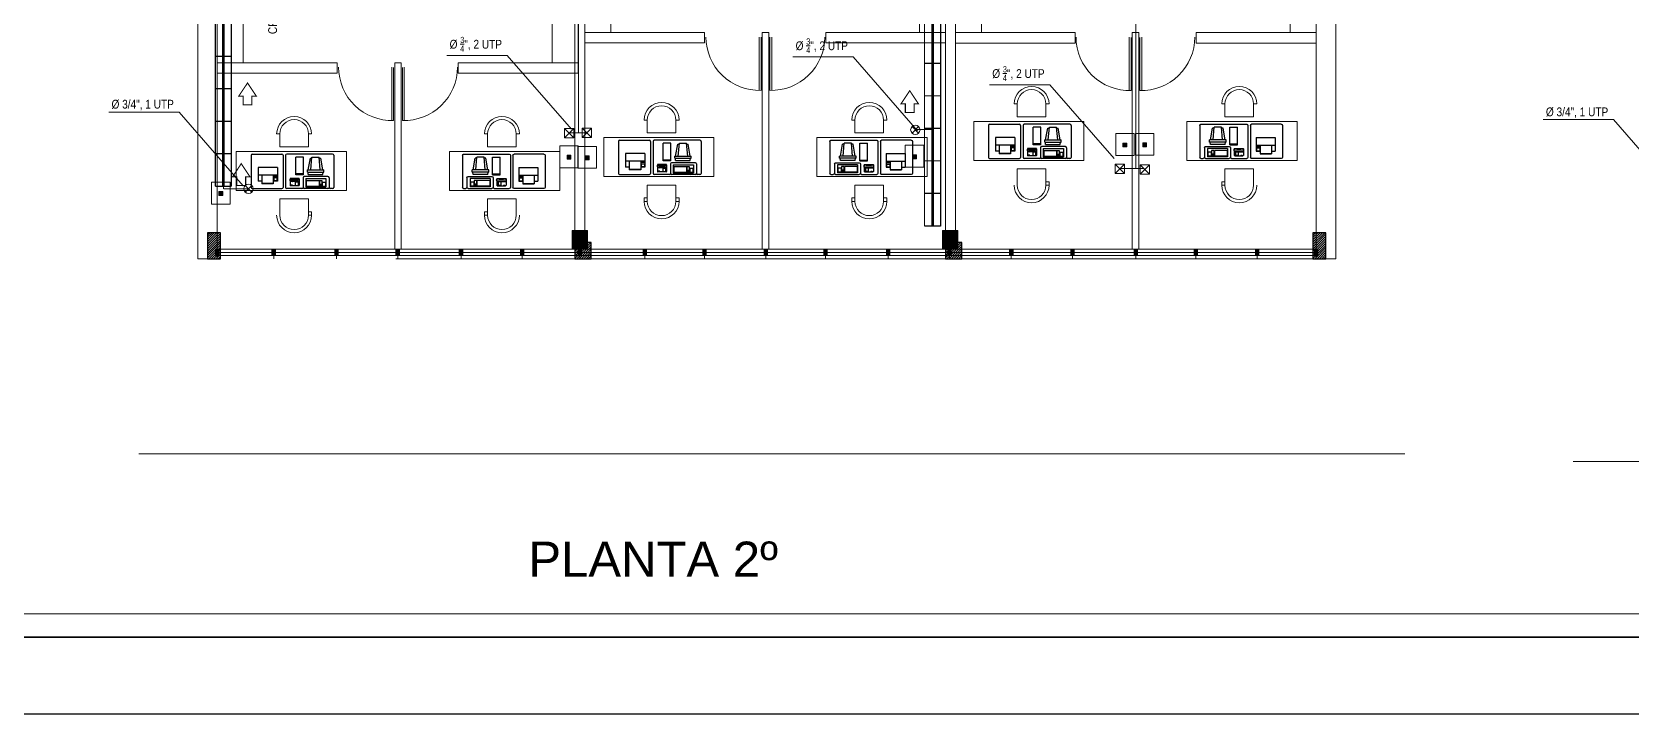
# Model space of a CAD drawing. Header units: millimetres. Extents: x 0 to 126, y 0 to 76.
# Drawn here: x 24.59 to 49.18, y 0 to 10.49 of the extents above; entities that cross this region are included whole.
import ezdxf

# ---------------------------------------------------------------- set-up
doc = ezdxf.new("R2010")
doc.units = ezdxf.units.MM
doc.linetypes.add('Continua', pattern=[0])
doc.linetypes.add('DASHED', pattern=[0.75, 0.5, -0.25])
for name, color, linetype, lineweight in [('1_MARCO', 7, 'Continuous', 35), ('1_ROTULO', 102, 'Continuous', 15), ('ARQUITECTÓNICO', 152, 'Continuous', 0), ('INST. VOZ Y DATOS', 40, 'Continuous', 0), ('TEXTOS INST. VOZ Y DATOS', 1, 'Continuous', 0)]:
    doc.layers.add(name, color=color, linetype=linetype, lineweight=lineweight)
for name, color, linetype in [('_AR_Membrete', 7, 'Continuous'), ('E-COLUMNA', 20, 'Continuous'), ('HatchColus', 8, 'Continuous'), ('Muebles', 2, 'Continuous'), ('TRACO01', 7, 'Continuous'), ('TRACO02', 255, 'Continuous')]:
    doc.layers.add(name, color=color, linetype=linetype)
doc.styles.add('75', font='ARIALN.TTF', dxfattribs={"height": 0.135})
doc.styles.add('PANROMAN', font='arial.ttf', dxfattribs={"height": 0.4})
pattern_1 = [(45, (-1018.400148, -104.339457), (-0.0176776695, 0.0176776695), [])]

# ---------------------------------------------------------------- blocks, each defined once
blk = doc.blocks.new('A$C12894DB4')
at = {"layer": 'TRACO01', "color": 0}
for p, q in [((9.71, 2.26), (4.71, 2.26)), ((9.91, 5.66), (9.91, 5.26)), ((11.31, 5.66), (9.91, 5.66)), ((11.31, 5.46), (9.91, 5.46)), ((11.31, 5.26), (9.91, 5.26)), ((11.31, 4.66), (9.91, 4.66)), ((9.91, 4.66), (9.91, 3.46)), ((11.31, 3.46), (9.91, 3.46)), ((11.31, 5.66), (11.31, 5.26)), ((11.31, 4.66), (11.31, 3.46)), ((17.03, 4.24), (17.03, 4.14)), ((17.03, 3.36), (17.03, 1.44)), ((20.83, 4.44), (17.23, 4.44)), ((20.83, 3.04), (17.23, 3.04)), ((20.83, 1.24), (17.23, 1.24)), ((17.53, 1.57), (17.53, 1.37)), ((18.13, 1.57), (17.53, 1.57)), ((18.13, 1.37), (17.53, 1.37)), ((18.13, 1.57), (18.13, 1.37)), ((18.23, 4.2), (18.23, 4.05)), ((18.23, 3.43), (18.23, 3.28)), ((19.33, 2.91), (19.33, 1.37)), ((19.33, 2.91), (20.53, 2.91)), ((19.33, 1.37), (20.53, 1.37)), ((19.83, 4.2), (19.83, 4.05)), ((19.83, 3.43), (19.83, 3.28)), ((20.53, 2.91), (20.53, 1.37)), ((21.03, 4.24), (21.03, 4.13)), ((21.03, 3.36), (21.03, 1.44)), ((24.13, 3.58), (29.73, 3.58)), ((24.13, 3.58), (24.13, 1.08)), ((24.13, 1.08), (29.73, 1.08)), ((29.73, 3.58), (29.73, 1.08)), ((29.93, 3.58), (29.93, 1.98)), ((29.93, 3.58), (30.93, 3.58)), ((29.93, 1.98), (30.93, 1.98)), ((29.93, 1.68), (29.93, 1.08)), ((29.93, 1.68), (30.93, 1.68)), ((29.93, 1.08), (30.93, 1.08)), ((30.93, 3.58), (30.93, 1.98)), ((30.93, 1.68), (30.93, 1.08)), ((31.13, 2.88), (31.13, 1.08)), ((31.13, 2.88), (32.53, 2.88)), ((31.13, 1.08), (32.53, 1.08)), ((32.53, 2.88), (32.53, 1.08))]:
    blk.add_line(p, q, dxfattribs=at)
for centre, radius, start, end in [((18.18, 3.74), 1.25, 166.08253, 180), ((18.18, 3.74), 1.25, 180, 191.29578), ((17.19, 3.54), 0.24, 191.29578, 283.36172), ((17.16, 3.98), 0.2, 70.24894, 166.42453), ((17.23, 4.24), 0.2, 90, 180), ((17.23, 2.84), 0.2, 90, 180), ((17.23, 1.44), 0.2, 180, 270), ((18.07, 7.64), 3.57, 256.10316, 263.83247), ((18.07, -0.17), 3.57, 96.16753, 103.89684), ((16.93, 3.52), 0.369, 323.59579, 323.72724), ((18.64, 12.93), 8.89, 263.83247, 267.43712), ((18.64, -5.45), 8.89, 92.56288, 96.16753), ((17.99, 4.2), 0.24, 0, 90), ((17.99, 3.28), 0.24, 270, 0), ((19.03, 21.61), 17.58, 267.43712, 270), ((19.03, -14.14), 17.58, 90, 92.56288), ((19.03, 21.61), 17.58, 270, 272.56288), ((19.03, -14.14), 17.58, 87.43712, 90), ((19.42, 12.93), 8.89, 272.56288, 276.16753), ((19.42, -5.45), 8.89, 83.83247, 87.43712), ((20.07, 4.2), 0.24, 90, 180), ((20.07, 3.28), 0.24, 180, 270), ((19.99, 7.64), 3.57, 276.16753, 283.89684), ((19.99, -0.17), 3.57, 76.63828, 83.83247), ((20.87, 3.54), 0.24, 256.63828, 358.42967), ((20.83, 4.24), 0.2, 0, 90), ((20.83, 2.84), 0.2, 0, 90), ((20.83, 1.44), 0.2, 270, 0), ((20.9, 3.98), 0.2, 9.53518, 104.65023), ((20.4, 3.82), 0.72, 9.40761, 17.80241), ((19.88, 3.74), 1.25, 0, 9.40761), ((19.88, 3.74), 1.25, 350.59239, 360)]:
    blk.add_arc(centre, radius, start, end, dxfattribs=at)
at = {"layer": 'TRACO02', "color": 0}
for p, q in [((0, 14.54), (0, 0.54)), ((0.5, 15.04), (13.5, 15.04)), ((14, 14.54), (14, 0.54)), ((15.1, 14.54), (15.1, 0.54)), ((35.6, 15.04), (15.6, 15.04)), ((36.1, 14.54), (36.1, 0.54)), ((11.51, 9.26), (3.11, 9.26)), ((3.11, 9.26), (3.11, 3.26)), ((11.51, 9.26), (11.51, 3.26)), ((19.55, 6), (19.55, 13.8)), ((22.95, 13.8), (19.55, 13.8)), ((22.95, 6), (22.95, 13.8)), ((24.59, 8.15), (31.79, 8.15)), ((24.59, 7.15), (24.59, 8.15)), ((24.59, 7.15), (31.79, 7.15)), ((24.98, 6.15), (24.89, 7.15)), ((24.99, 8.15), (25.9, 13.35)), ((25.9, 13.35), (26.59, 13.35)), ((26.13, 8.15), (26.62, 13.75)), ((26.62, 13.75), (29.75, 13.75)), ((30.24, 8.15), (29.75, 13.75)), ((29.79, 13.35), (30.47, 13.35)), ((31.39, 8.15), (30.47, 13.35)), ((31.4, 6.15), (31.49, 7.15)), ((31.79, 7.15), (31.79, 8.15)), ((0.5, 0.04), (13.5, 0.04)), ((11.51, 5.86), (3.11, 5.86)), ((4.71, 3.26), (3.11, 3.26)), ((4.71, 5.86), (4.71, 2.06)), ((9.71, 2.06), (4.71, 2.06)), ((9.71, 5.86), (9.71, 2.06)), ((11.51, 3.26), (9.71, 3.26)), ((22.2, 0.04), (15.6, 0.04)), ((22.95, 6.4), (19.55, 6.4)), ((22.95, 6), (19.55, 6)), ((22.7, 4.74), (22.7, 0.54)), ((33.6, 5.24), (23.2, 5.24)), ((33.6, 0.04), (23.2, 0.04)), ((23.93, 4.38), (32.73, 4.38)), ((23.93, 4.38), (23.93, 0.78)), ((23.93, 0.78), (32.73, 0.78)), ((24.98, 6.15), (31.4, 6.15)), ((32.73, 4.38), (32.73, 0.78)), ((34.1, 4.74), (34.1, 0.54)), ((35.6, 0.04), (34.6, 0.04))]:
    blk.add_line(p, q, dxfattribs=at)
for centre, radius, start, end in [((0.5, 14.54), 0.5, 90, 180), ((13.5, 14.54), 0.5, 0, 90), ((15.6, 14.54), 0.5, 90, 180), ((35.6, 14.54), 0.5, 0, 90), ((0.5, 0.54), 0.5, 180, 270), ((13.5, 0.54), 0.5, 270, 0), ((15.6, 0.54), 0.5, 180, 270), ((22.2, 0.54), 0.5, 270, 0), ((23.2, 4.74), 0.5, 90, 180), ((23.2, 0.54), 0.5, 180, 270), ((27.71, -4.98), 5.57, 115.67434, 116.56505), ((29.09, -4.98), 5.57, 63.43495, 64.32566), ((33.6, 4.74), 0.5, 0, 90), ((33.6, 0.54), 0.5, 270, 0), ((34.6, 0.54), 0.5, 180, 270), ((35.6, 0.54), 0.5, 270, 0)]:
    blk.add_arc(centre, radius, start, end, dxfattribs=at)
blk = doc.blocks.new('A$C35E06030')
at = {"layer": 'HatchColus', "linetype": 'Continua', "ltscale": 0.05}
h = blk.add_hatch(dxfattribs=at)
h.set_pattern_fill('ANSI31', color=256, scale=0.2, style=0)
h.set_pattern_definition(pattern_1)
h.paths.add_polyline_path([(17, 3.001), (17.2, 3.001), (17.2, 3.401), (17, 3.401)])
h.paths.add_polyline_path([(11.6, 3.001), (11.6, 3.251), (11.35, 3.251), (11.35, 3.001)])
h.paths.add_polyline_path([(5.95, 8.01), (5.65, 8.01), (5.65, 7.71), (5.95, 7.71)])
h.paths.add_polyline_path([(11.6, 7.985), (11.35, 7.985), (11.35, 7.735), (11.6, 7.735)])
h.paths.add_polyline_path([(17, 7.86), (17, 7.46), (17.2, 7.46), (17.2, 7.86)])
h = blk.add_hatch(dxfattribs=at)
h.set_pattern_fill('ANSI31', color=256, scale=0.2, style=0)
h.set_pattern_definition(pattern_1)
h.paths.add_polyline_path([(0.2, 3.401), (0, 3.401), (0, 3.001), (0.2, 3.001)])
h = blk.add_hatch(dxfattribs=at)
h.set_pattern_fill('ANSI31', color=256, scale=0.2, style=0)
h.set_pattern_definition(pattern_1)
h.paths.add_polyline_path([(5.9, 3.252), (5.65, 3.252), (5.65, 3.001), (5.9, 3.001)])
at = {"layer": 'E-COLUMNA', "linetype": 'Continua', "ltscale": 0.05}
for points in [[(0, 3.001), (0.2, 3.001), (0.2, 3.401), (0, 3.401)], [(5.65, 3.002), (5.9, 3.002), (5.9, 3.252), (5.65, 3.252)], [(11.35, 3.001), (11.6, 3.001), (11.6, 3.251), (11.35, 3.251)], [(17, 3.001), (17.2, 3.001), (17.2, 3.401), (17, 3.401)]]:
    blk.add_lwpolyline(points, close=True, dxfattribs=at)
blk = doc.blocks.new('A$C1BEB1155')
at = {"layer": 'INST. VOZ Y DATOS', "color": 6}
for points in [[(0, 0.144), (0.144, 0)], [(0, 0), (0.144, 0.144)]]:
    blk.add_lwpolyline(points, dxfattribs=at)
blk.add_lwpolyline([(0.144, 0.144), (0, 0.144), (0, 0), (0.144, 0)], close=True, dxfattribs=at)

msp = doc.modelspace()

# ---------------------------------------------------------------- hatches: boundary and pattern name
at = {"layer": 'ARQUITECTÓNICO'}
h = msp.add_hatch(color=0, dxfattribs=at)
h.paths.add_polyline_path([(32.941, 7.441), (32.897, 7.441), (32.897, 7.152), (32.941, 7.152)], flags=17)
h.paths.add_polyline_path([(33.091, 7.441), (32.941, 7.441), (32.941, 7.152), (32.897, 7.152), (32.897, 7.15), (33.133, 7.15), (33.133, 7.152), (33.091, 7.152)])
h.paths.add_polyline_path([(33.133, 7.441), (33.091, 7.441), (33.091, 7.152), (33.133, 7.152)], flags=16)
h.paths.add_polyline_path([(33.047, 7.183), (33.488, 7.183), (33.488, 7.459), (33.047, 7.459)], flags=9)
h = msp.add_hatch(color=0, dxfattribs=at)
h.paths.add_polyline_path([(38.828, 7.441), (38.791, 7.441), (38.791, 7.152), (38.828, 7.152)])
h.paths.add_polyline_path([(38.791, 7.441), (38.641, 7.441), (38.641, 7.15), (38.791, 7.15)])
h.paths.add_polyline_path([(38.641, 7.441), (38.592, 7.441), (38.592, 7.152), (38.641, 7.152)])
h.paths.add_polyline_path([(38.757, 7.2), (39.198, 7.2), (39.198, 7.476), (38.757, 7.476)], flags=9)
for points in [[(27.414, 7.052), (27.467, 7.052), (27.467, 7.15), (27.414, 7.15)], [(28.282, 7.052), (28.336, 7.052), (28.336, 7.15), (28.282, 7.15)], [(29.246, 7.052), (29.299, 7.052), (29.299, 7.15), (29.246, 7.15)], [(30.189, 7.052), (30.242, 7.052), (30.242, 7.15), (30.189, 7.15)], [(30.189, 7.052), (30.242, 7.052), (30.242, 7.15), (30.189, 7.15)], [(31.162, 7.052), (31.216, 7.052), (31.216, 7.15), (31.162, 7.15)], [(32.102, 7.052), (32.156, 7.052), (32.156, 7.15), (32.102, 7.15)], [(32.989, 7.052), (33.042, 7.052), (33.042, 7.15), (32.989, 7.15)], [(33.989, 7.052), (34.043, 7.052), (34.043, 7.15), (33.989, 7.15)], [(34.906, 7.052), (34.959, 7.052), (34.959, 7.15), (34.906, 7.15)], [(35.849, 7.052), (35.902, 7.052), (35.902, 7.15), (35.849, 7.15)], [(35.849, 7.052), (35.902, 7.052), (35.902, 7.15), (35.849, 7.15)], [(36.769, 7.052), (36.822, 7.052), (36.822, 7.15), (36.769, 7.15)], [(37.732, 7.052), (37.786, 7.052), (37.786, 7.15), (37.732, 7.15)], [(38.675, 7.052), (38.729, 7.052), (38.729, 7.15), (38.675, 7.15)], [(39.679, 7.15), (39.625, 7.15), (39.625, 7.052), (39.679, 7.052)], [(40.619, 7.15), (40.565, 7.15), (40.565, 7.052), (40.619, 7.052)], [(41.592, 7.15), (41.539, 7.15), (41.539, 7.052), (41.592, 7.052)], [(41.592, 7.15), (41.539, 7.15), (41.539, 7.052), (41.592, 7.052)], [(42.516, 7.15), (42.462, 7.15), (42.462, 7.052), (42.516, 7.052)], [(43.405, 7.052), (43.459, 7.052), (43.459, 7.15), (43.405, 7.15)], [(43.405, 7.052), (43.459, 7.052), (43.459, 7.15), (43.405, 7.15)], [(44.315, 7.052), (44.368, 7.052), (44.368, 7.15), (44.315, 7.15)]]:
    msp.add_hatch(color=0, dxfattribs=at).paths.add_polyline_path(points)
at = {"layer": 'INST. VOZ Y DATOS'}
for points in [[(41.37, 8.783), (41.43, 8.783), (41.43, 8.723), (41.37, 8.723)], [(41.673, 8.787), (41.733, 8.787), (41.733, 8.727), (41.673, 8.727)], [(32.821, 8.596), (32.881, 8.596), (32.881, 8.535), (32.821, 8.535)], [(33.1, 8.588), (33.16, 8.588), (33.16, 8.527), (33.1, 8.527)], [(38.134, 8.603), (38.194, 8.603), (38.194, 8.543), (38.134, 8.543)], [(27.467, 8.037), (27.527, 8.037), (27.527, 7.976), (27.467, 7.976)]]:
    msp.add_hatch(color=256, dxfattribs=at).paths.add_polyline_path(points)

# ---------------------------------------------------------------- linework, layer by layer
at = {"layer": '1_MARCO', "color": 7}
msp.add_lwpolyline([(1.17, 1.182), (114.376, 1.182), (114.376, 74.702), (1.17, 74.702)], close=True, dxfattribs=at)
at = {"layer": '1_ROTULO', "color": 7}
msp.add_lwpolyline([(1.696, 1.539), (114.019, 1.539), (114.019, 74.015), (1.696, 74.015)], close=True, dxfattribs=at)
at = {"layer": '_AR_Membrete'}
msp.add_lwpolyline([(0, 75.972), (125.965, 75.972), (126.201, 0), (0.235, 0)], close=True, dxfattribs=at)
at = {"layer": 'ARQUITECTÓNICO', "linetype": 'Continuous', "ltscale": 0.03}
for p, q in [((27.141, 37.352), (27.141, 7.002)), ((32.941, 19.512), (32.941, 7.152)), ((33.091, 19.512), (33.091, 7.152)), ((38.641, 17.852), (38.641, 7.152)), ((38.791, 17.852), (38.791, 7.152)), ((44.341, 17.852), (44.341, 7.002)), ((27.441, 17.262), (27.441, 7.002)), ((33.211, 7.152), (33.091, 7.152)), ((27.441, 7.002), (27.141, 7.002)), ((44.641, 7.002), (44.341, 7.002))]:
    msp.add_line(p, q, dxfattribs=at)
at = {"layer": 'ARQUITECTÓNICO'}
for p, q in [((44.641, 37.352), (44.641, 7.002)), ((35.774, 10.415), (35.774, 9.598)), ((35.803, 10.413), (35.803, 9.595)), ((35.938, 10.413), (35.938, 9.595)), ((35.967, 10.415), (35.967, 9.598)), ((41.465, 10.412), (41.465, 9.594)), ((41.493, 10.41), (41.493, 9.592)), ((41.628, 10.41), (41.628, 9.592)), ((41.657, 10.412), (41.657, 9.594)), ((30.124, 9.95), (30.124, 9.133)), ((30.153, 9.948), (30.153, 9.13)), ((30.288, 9.948), (30.288, 9.13)), ((30.317, 9.95), (30.317, 9.133))]:
    msp.add_line(p, q, dxfattribs=at)
at = {"layer": 'ARQUITECTÓNICO', "ltscale": 10}
msp.add_line((44.341, 17.852), (44.341, 7.152), dxfattribs=at)
at = {"layer": 'ARQUITECTÓNICO', "color": 0}
for p, q in [((39.694, 9.386), (39.743, 9.386)), ((40.183, 9.386), (40.232, 9.386)), ((42.938, 9.386), (42.889, 9.386)), ((43.427, 9.386), (43.378, 9.386)), ((43.378, 9.386), (43.378, 9.386)), ((34.004, 9.138), (34.048, 9.138)), ((34.493, 9.138), (34.542, 9.138)), ((37.248, 9.138), (37.199, 9.138)), ((37.737, 9.138), (37.693, 9.138)), ((28.354, 8.924), (28.403, 8.924)), ((28.403, 8.924), (28.403, 8.924)), ((28.843, 8.924), (28.892, 8.924)), ((31.598, 8.924), (31.549, 8.924)), ((32.087, 8.924), (32.038, 8.924)), ((40.183, 8.135), (40.232, 8.135)), ((42.938, 8.135), (42.889, 8.135)), ((34.493, 7.887), (34.542, 7.887)), ((37.248, 7.887), (37.199, 7.887)), ((28.843, 7.673), (28.892, 7.673)), ((31.598, 7.673), (31.549, 7.673)), ((27.441, 7.15), (27.441, 7.002)), ((28.309, 7.15), (28.309, 7.002)), ((29.273, 7.15), (29.273, 7.002)), ((30.216, 7.15), (30.216, 7.002)), ((31.189, 7.15), (31.189, 7.002)), ((32.129, 7.15), (32.129, 7.002)), ((34.016, 7.15), (34.016, 7.002)), ((34.933, 7.15), (34.933, 7.002)), ((35.876, 7.15), (35.876, 7.002)), ((35.876, 7.15), (35.876, 7.002)), ((36.796, 7.15), (36.796, 7.002)), ((37.759, 7.15), (37.759, 7.002)), ((38.702, 7.15), (38.702, 7.002)), ((39.652, 7.15), (39.652, 7.002)), ((40.592, 7.15), (40.592, 7.002)), ((41.566, 7.15), (41.566, 7.002)), ((42.489, 7.15), (42.489, 7.002)), ((43.432, 7.15), (43.432, 7.002)), ((44.342, 7.15), (44.342, 7.002)), ((30.216, 7.052), (30.216, 7.002)), ((33.015, 7.052), (33.015, 7.002)), ((41.566, 7.052), (41.566, 7.002)), ((43.432, 7.052), (43.432, 7.002))]:
    msp.add_line(p, q, dxfattribs=at)
at = {"layer": 'ARQUITECTÓNICO', "ltscale": 0.3}
for p, q in [((27.441, 7.15), (35.876, 7.152)), ((33.133, 7.15), (44.341, 7.152)), ((27.467, 7.101), (35.876, 7.102)), ((27.467, 7.052), (35.876, 7.052)), ((30.189, 7.002), (35.876, 7.002)), ((33.015, 7.052), (44.341, 7.052)), ((33.015, 7.002), (44.341, 7.002)), ((33.042, 7.101), (44.341, 7.102))]:
    msp.add_line(p, q, dxfattribs=at)
at = {"layer": 'ARQUITECTÓNICO', "color": 4, "ltscale": 10}
for p, q in [((45.705, 4.002), (26.232, 4.002)), ((67.764, 3.885), (48.291, 3.885))]:
    msp.add_line(p, q, dxfattribs=at)
at = {"layer": 'ARQUITECTÓNICO', "color": 0}
for points in [[(33.091, 10.485), (33.491, 10.485), (33.491, 11.885), (33.091, 11.885)], [(38.641, 10.485), (38.241, 10.485), (38.241, 11.885), (38.641, 11.885)], [(38.791, 11.882), (39.191, 11.882), (39.191, 10.482), (38.791, 10.482)], [(44.341, 11.882), (43.941, 11.882), (43.941, 10.482), (44.341, 10.482)], [(27.441, 11.42), (27.841, 11.42), (27.841, 10.02), (27.441, 10.02)], [(32.991, 11.42), (32.591, 11.42), (32.591, 10.02), (32.991, 10.02)], [(33.091, 10.485), (34.934, 10.485), (34.934, 10.325), (33.091, 10.325)], [(35.821, 7.152), (35.921, 7.152), (35.921, 10.485), (35.821, 10.485)], [(38.641, 10.485), (36.797, 10.485), (36.797, 10.325), (38.641, 10.325)], [(38.791, 10.482), (40.634, 10.482), (40.634, 10.322), (38.791, 10.322)], [(41.611, 7.152), (41.511, 7.152), (41.511, 10.482), (41.611, 10.482)], [(44.341, 10.482), (42.497, 10.482), (42.497, 10.322), (44.341, 10.322)], [(27.441, 10.02), (29.284, 10.02), (29.284, 9.86), (27.441, 9.86)], [(30.171, 7.15), (30.271, 7.151), (30.271, 10.02), (30.171, 10.02)], [(32.991, 10.02), (31.147, 10.02), (31.147, 9.86), (32.991, 9.86)], [(39.073, 8.517), (40.769, 8.517), (40.769, 9.117), (39.073, 9.117)], [(44.048, 8.517), (42.352, 8.517), (42.352, 9.117), (44.048, 9.117)], [(33.383, 8.269), (35.079, 8.269), (35.079, 8.869), (33.383, 8.869)], [(38.358, 8.269), (36.662, 8.269), (36.662, 8.869), (38.358, 8.869)], [(27.733, 8.055), (29.429, 8.055), (29.429, 8.655), (27.733, 8.655)], [(32.708, 8.055), (31.012, 8.055), (31.012, 8.655), (32.708, 8.655)], [(32.897, 7.15), (33.133, 7.15), (33.133, 7.441), (32.897, 7.441)], [(38.592, 7.15), (38.828, 7.15), (38.828, 7.441), (38.592, 7.441)], [(27.414, 7.052), (27.467, 7.052), (27.467, 7.15), (27.414, 7.15)], [(28.282, 7.052), (28.336, 7.052), (28.336, 7.15), (28.282, 7.15)], [(29.246, 7.052), (29.299, 7.052), (29.299, 7.15), (29.246, 7.15)], [(30.189, 7.052), (30.242, 7.052), (30.242, 7.15), (30.189, 7.15)], [(30.189, 7.052), (30.242, 7.052), (30.242, 7.15), (30.189, 7.15)], [(31.162, 7.052), (31.216, 7.052), (31.216, 7.15), (31.162, 7.15)], [(32.102, 7.052), (32.156, 7.052), (32.156, 7.15), (32.102, 7.15)], [(32.989, 7.052), (33.042, 7.052), (33.042, 7.15), (32.989, 7.15)], [(33.989, 7.052), (34.043, 7.052), (34.043, 7.15), (33.989, 7.15)], [(34.906, 7.052), (34.959, 7.052), (34.959, 7.15), (34.906, 7.15)], [(35.849, 7.052), (35.902, 7.052), (35.902, 7.15), (35.849, 7.15)], [(35.849, 7.052), (35.902, 7.052), (35.902, 7.15), (35.849, 7.15)], [(36.769, 7.052), (36.822, 7.052), (36.822, 7.15), (36.769, 7.15)], [(37.732, 7.052), (37.786, 7.052), (37.786, 7.15), (37.732, 7.15)], [(38.675, 7.052), (38.729, 7.052), (38.729, 7.15), (38.675, 7.15)], [(39.679, 7.052), (39.625, 7.052), (39.625, 7.15), (39.679, 7.15)], [(40.619, 7.052), (40.565, 7.052), (40.565, 7.15), (40.619, 7.15)], [(41.592, 7.052), (41.539, 7.052), (41.539, 7.15), (41.592, 7.15)], [(41.592, 7.052), (41.539, 7.052), (41.539, 7.15), (41.592, 7.15)], [(42.516, 7.052), (42.462, 7.052), (42.462, 7.15), (42.516, 7.15)], [(43.405, 7.052), (43.459, 7.052), (43.459, 7.15), (43.405, 7.15)], [(43.405, 7.052), (43.459, 7.052), (43.459, 7.15), (43.405, 7.15)], [(44.315, 7.052), (44.368, 7.052), (44.368, 7.15), (44.315, 7.15)]]:
    msp.add_lwpolyline(points, close=True, dxfattribs=at)
for points in [[(40.183, 9.386), (40.183, 9.189), (39.743, 9.189), (39.743, 9.386), (39.743, 9.386)], [(42.938, 9.386), (42.938, 9.189), (43.378, 9.189), (43.378, 9.386), (43.378, 9.386)], [(34.493, 9.138), (34.493, 8.942), (34.053, 8.942), (34.053, 9.138), (34.053, 9.138)], [(37.248, 9.138), (37.248, 8.942), (37.688, 8.942), (37.688, 9.138), (37.688, 9.138)], [(28.843, 8.924), (28.843, 8.728), (28.403, 8.728), (28.403, 8.924), (28.403, 8.924)], [(31.598, 8.924), (31.598, 8.728), (32.038, 8.728), (32.038, 8.924), (32.038, 8.924)], [(39.743, 8.135), (39.743, 8.135), (39.743, 8.385), (40.183, 8.385), (40.183, 8.135)], [(43.378, 8.135), (43.378, 8.135), (43.378, 8.385), (42.938, 8.385), (42.938, 8.135)], [(34.053, 7.887), (34.053, 7.887), (34.053, 8.138), (34.493, 8.138), (34.493, 7.887)], [(37.688, 7.887), (37.688, 7.887), (37.688, 8.138), (37.248, 8.138), (37.248, 7.887)], [(40.183, 8.189), (40.232, 8.189), (40.232, 8.135), (40.183, 8.135)], [(42.938, 8.189), (42.889, 8.189), (42.889, 8.135), (42.938, 8.135)], [(28.403, 7.673), (28.403, 7.673), (28.403, 7.924), (28.843, 7.924), (28.843, 7.673)], [(32.038, 7.673), (32.038, 7.673), (32.038, 7.924), (31.598, 7.924), (31.598, 7.673)], [(34.053, 7.887), (34.004, 7.887), (34.004, 7.942), (34.053, 7.942)], [(34.493, 7.942), (34.542, 7.942), (34.542, 7.887), (34.493, 7.887)], [(37.248, 7.942), (37.199, 7.942), (37.199, 7.887), (37.248, 7.887)], [(37.688, 7.887), (37.737, 7.887), (37.737, 7.942), (37.688, 7.942)], [(28.843, 7.727), (28.892, 7.727), (28.892, 7.673), (28.843, 7.673)], [(31.598, 7.727), (31.549, 7.727), (31.549, 7.673), (31.598, 7.673)]]:
    msp.add_lwpolyline(points, dxfattribs=at)
at = {"layer": 'ARQUITECTÓNICO', "ltscale": 0.03}
for centre, start, end in [((35.779, 10.417), 180.1456, 271.6413), ((35.962, 10.417), 268.3587, 359.8544), ((41.47, 10.414), 180.1456, 271.6413), ((41.652, 10.414), 268.3587, 359.8544), ((30.129, 9.952), 180.1456, 271.6413), ((30.312, 9.952), 268.3587, 359.8544)]:
    msp.add_arc(centre, 0.823, start, end, dxfattribs=at)
at = {"layer": 'ARQUITECTÓNICO'}
for centre, radius, start, end in [((39.963, 9.386), 0.269, 0, 180), ((39.963, 9.386), 0.22, 0, 180), ((43.158, 9.386), 0.269, 0, 180), ((43.158, 9.386), 0.22, 0, 180), ((34.273, 9.138), 0.269, 0, 180), ((34.273, 9.138), 0.22, 0, 180), ((37.468, 9.138), 0.269, 0, 180), ((37.468, 9.138), 0.22, 0, 180), ((28.623, 8.924), 0.269, 0, 180), ((28.623, 8.924), 0.22, 0, 180), ((31.818, 8.924), 0.269, 0, 180), ((31.818, 8.924), 0.22, 0, 180), ((39.963, 8.135), 0.269, 180, 0), ((39.963, 8.135), 0.22, 180, 360), ((43.158, 8.135), 0.269, 180, 0), ((43.158, 8.135), 0.22, 180, 360), ((34.273, 7.887), 0.269, 180, 0), ((34.273, 7.887), 0.22, 180, 360), ((37.468, 7.887), 0.269, 180, 0), ((37.468, 7.887), 0.22, 180, 360), ((28.623, 7.673), 0.269, 180, 0), ((28.623, 7.673), 0.22, 180, 360), ((31.818, 7.673), 0.269, 180, 0), ((31.818, 7.673), 0.22, 180, 360)]:
    msp.add_arc(centre, radius, start, end, dxfattribs=at)
at = {"layer": 'INST. VOZ Y DATOS', "const_width": 0.02}
for points in [[(38.317, 7.76), (38.317, 20.113)], [(38.567, 7.76), (38.567, 20.01)], [(27.409, 8.12), (27.409, 16.12)], [(27.659, 8.12), (27.659, 16.12)], [(27.659, 10.12), (27.409, 10.12)], [(38.567, 10.01), (38.317, 10.01)], [(27.659, 9.62), (27.409, 9.62)], [(38.567, 9.51), (38.317, 9.51)], [(27.659, 9.12), (27.409, 9.12)], [(38.567, 9.01), (38.317, 9.01)], [(27.659, 8.62), (27.409, 8.62)], [(38.567, 8.51), (38.317, 8.51)], [(38.317, 7.504), (38.317, 8.51)], [(38.567, 8.51), (38.317, 8.51)], [(38.567, 7.501), (38.567, 8.51)], [(27.659, 8.12), (27.409, 8.12)], [(38.567, 8.01), (38.317, 8.01)], [(38.567, 7.51), (38.317, 7.51)]]:
    msp.add_lwpolyline(points, dxfattribs=at)
at = {"layer": 'INST. VOZ Y DATOS', "color": 6, "const_width": 0.04}
for points in [[(38.442, 7.885), (38.442, 20.062)], [(27.534, 8.12), (27.534, 16.12)], [(38.442, 7.503), (38.442, 8.51)]]:
    msp.add_lwpolyline(points, dxfattribs=at)
at = {"layer": 'INST. VOZ Y DATOS', "color": 6, "linetype": 'DASHED', "ltscale": 0.01, "const_width": 0.015}
for points in [[(32.994, 10.635), (32.994, 8.942)], [(41.567, 10.635), (41.567, 8.394)], [(32.851, 8.942), (33.123, 8.942)], [(38.176, 8.994), (38.448, 8.994)], [(41.319, 8.394), (41.687, 8.394)], [(27.537, 8.228), (27.537, 8.079)], [(27.537, 8.079), (27.925, 8.079)]]:
    msp.add_lwpolyline(points, dxfattribs=at)
at = {"layer": 'INST. VOZ Y DATOS', "color": 6}
for points in [[(32.8, 8.985), (32.902, 8.883)], [(32.8, 8.883), (32.902, 8.985)], [(33.072, 8.993), (33.173, 8.891)], [(33.072, 8.891), (33.173, 8.993)], [(38.125, 9.038), (38.227, 8.936)], [(38.125, 8.936), (38.227, 9.038)], [(41.268, 8.437), (41.37, 8.335)], [(41.268, 8.335), (41.37, 8.437)], [(41.653, 8.429), (41.754, 8.327)], [(41.653, 8.327), (41.754, 8.429)], [(27.872, 8.131), (27.974, 8.029)], [(27.872, 8.029), (27.974, 8.131)]]:
    msp.add_lwpolyline(points, dxfattribs=at)
at = {"layer": 'INST. VOZ Y DATOS', "color": 6, "ltscale": 0.1}
for points in [[(38.125, 9.038), (38.227, 8.936)], [(38.227, 9.038), (38.125, 8.936)], [(27.872, 8.131), (27.974, 8.029)], [(27.974, 8.131), (27.872, 8.029)]]:
    msp.add_lwpolyline(points, dxfattribs=at)
at = {"layer": 'INST. VOZ Y DATOS'}
for points in [[(41.257, 8.929), (41.542, 8.929), (41.542, 8.592), (41.257, 8.592)], [(41.56, 8.933), (41.845, 8.933), (41.845, 8.596), (41.56, 8.596)], [(32.708, 8.741), (32.992, 8.741), (32.992, 8.404), (32.708, 8.404)], [(32.987, 8.733), (33.272, 8.733), (33.272, 8.397), (32.987, 8.397)], [(38.021, 8.749), (38.305, 8.749), (38.305, 8.412), (38.021, 8.412)], [(41.369, 8.784), (41.43, 8.784), (41.43, 8.724), (41.369, 8.724)], [(41.672, 8.788), (41.733, 8.788), (41.733, 8.728), (41.672, 8.728)], [(32.82, 8.596), (32.88, 8.596), (32.88, 8.536), (32.82, 8.536)], [(33.099, 8.588), (33.16, 8.588), (33.16, 8.528), (33.099, 8.528)], [(38.133, 8.604), (38.193, 8.604), (38.193, 8.543), (38.133, 8.543)], [(27.354, 8.182), (27.638, 8.182), (27.638, 7.845), (27.354, 7.845)], [(27.466, 8.037), (27.526, 8.037), (27.526, 7.977), (27.466, 7.977)]]:
    msp.add_lwpolyline(points, close=True, dxfattribs=at)
at = {"layer": 'INST. VOZ Y DATOS', "color": 6, "ltscale": 0.1}
for centre in [(38.176, 8.987), (27.923, 8.08)]:
    msp.add_circle(centre, 0.072, dxfattribs=at)
at = {"layer": 'TEXTOS INST. VOZ Y DATOS'}
for points in [[(32.888, 8.997), (31.9, 10.133), (30.973, 10.133)], [(38.21, 8.974), (37.221, 10.11), (36.294, 10.11)], [(41.233, 8.546), (40.245, 9.681), (39.318, 9.681)], [(27.841, 8.126), (26.853, 9.261), (25.773, 9.261)], [(49.9, 8.008), (48.912, 9.144), (47.832, 9.144)]]:
    msp.add_lwpolyline(points, dxfattribs=at)
at = {"layer": 'TEXTOS INST. VOZ Y DATOS', "const_width": 0.0168}
for points in [[(27.906, 9.371), (27.838, 9.371), (27.838, 9.506), (27.771, 9.506), (27.906, 9.708), (28.041, 9.506), (27.973, 9.506), (27.973, 9.371)], [(38.09, 9.252), (38.022, 9.252), (38.022, 9.387), (37.955, 9.387), (38.09, 9.589), (38.224, 9.387), (38.157, 9.387), (38.157, 9.252)], [(27.809, 8.129), (27.742, 8.129), (27.742, 8.263), (27.675, 8.263), (27.809, 8.466), (27.944, 8.263), (27.877, 8.263), (27.877, 8.129)]]:
    msp.add_lwpolyline(points, close=True, dxfattribs=at)

# ---------------------------------------------------------------- block references
at = {"layer": 'ARQUITECTÓNICO', "color": 0}
msp.add_blockref('A$C35E06030', (27.291, 4.002), dxfattribs=at)
at = {"layer": 'ARQUITECTÓNICO'}
for p, xscale, yscale, zscale in [((39.3, 8.544), 0.03521116158071891, 0.03521116158071891, 0.03521116158071891), ((43.821, 8.544), -0.03521116158071891, 0.03521116158080417, 0.03521116158074283), ((27.96, 8.083), 0.03521116158080062, 0.03521116158080062, 0.03521116158080062), ((32.481, 8.083), -0.03521116158071891, 0.03521116158080417, 0.03521116158074283), ((33.61, 8.297), 0.03521116158080062, 0.03521116158080062, 0.03521116158080062), ((38.131, 8.297), -0.03521116158071891, 0.03521116158080417, 0.03521116158074283)]:
    msp.add_blockref('A$C12894DB4', p, dxfattribs=dict(at, xscale=xscale, yscale=yscale, zscale=zscale))
at = {"layer": 'Muebles', "ltscale": 0.1}
for p in [(32.779, 8.862), (33.051, 8.87), (41.247, 8.314), (41.632, 8.306)]:
    msp.add_blockref('A$C1BEB1155', p, dxfattribs=at)

# ---------------------------------------------------------------- texts
at = {"layer": 'ARQUITECTÓNICO', "style": 'PANROMAN'}
msp.add_text('PLANTA 2º ', height=0.54, dxfattribs=at).set_placement((32.225, 2.112))
at = {"layer": 'TEXTOS INST. VOZ Y DATOS', "insert": (28.224, 10.821), "char_height": 0.135, "width": 1.53907, "attachment_point": 2, "rotation": 90, "style": '75'}
msp.add_mtext('CF 54/100', dxfattribs=at)
at = {"layer": 'TEXTOS INST. VOZ Y DATOS', "char_height": 0.135, "width": 2.19912, "attachment_point": 3, "style": '75'}
for s, insert in [('\\A1;%%C {\\H0.7x;\\S3/4;}", 2 UTP', (31.819, 10.417)), ('\\A1;%%C {\\H0.7x;\\S3/4;}", 2 UTP', (37.14, 10.394)), ('\\A1;%%C {\\H0.7x;\\S3/4;}", 2 UTP', (40.164, 9.966)), ('\\A1;%%C 3/4", 1 UTP', (26.772, 9.449)), ('\\A1;%%C 3/4", 1 UTP', (48.831, 9.331))]:
    msp.add_mtext(s, dxfattribs=dict(at, insert=insert))

doc.saveas('drawing.dxf')
